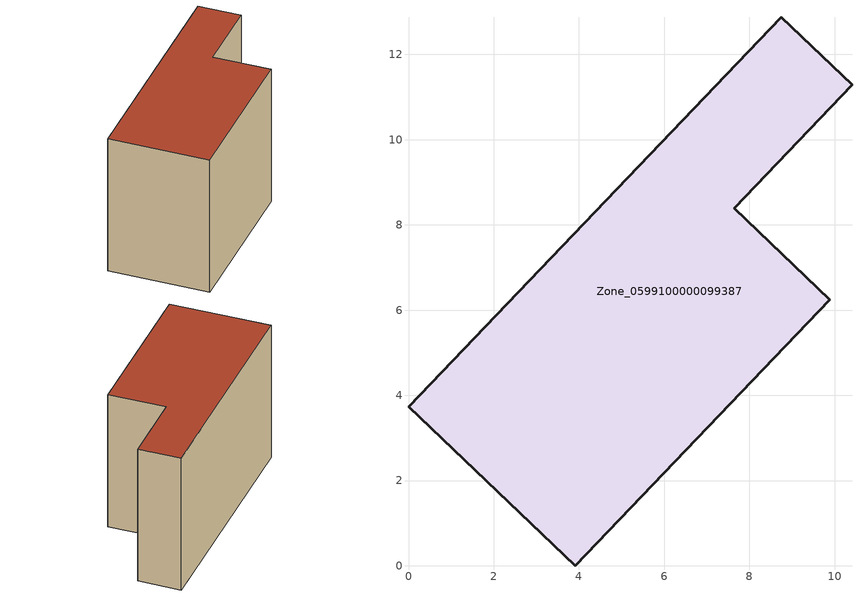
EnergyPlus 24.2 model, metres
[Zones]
Zone_0599100000099387
 floor ground (C_G): 0,3.74 8.75,12.88 10.41,11.29 7.65,8.39 9.89,6.25 3.91,0 z0
 wall outside (C_F): 3.91,0 9.89,6.25 7.65,8.39 10.41,11.29 8.75,12.88 0,3.74 3.91,0 z0:7.88
 roof outside (C_R): 8.75,12.88 0,3.74 3.91,0 9.89,6.25 7.65,8.39 10.41,11.29 z7.88
[BUILDING]
Pand.0599100000099387: North Axis=0; Terrain=City; Loads Convergence Tolerance Value=0.04; Temperature Convergence Tolerance Value=0.4; Solar Distribution=FullExterior; Maximum Number of Warmup Days=25; Minimum Number of Warmup Days=1
[Site:Location]
Rotterdam.The.Hague.AP_ZH_NLD Design_Conditions: Latitude=51.96; Longitude=4.45; Time Zone=1; Elevation=-4.5
[SITE:GROUNDTEMPERATURE:BUILDINGSURFACE]
18, 18, 18, 18, 18, 18, 18, 18, 18, 18, 18, 18
[MATERIAL] Thermal Absorptance=0.9; Solar Absorptance=0.7; Visible Absorptance=0.7
Name | Roughness | Thickness | Conductivity | Density | Specific Heat
G.TI.1975-1991 | MediumSmooth | 0.15 | 0.288461 | 540 | 1210
F.TI.1975-1991 | Rough | 0.3 | 0.230769 | 1920 | 840
R.TI.1975-1991 | MediumRough | 0.2 | 0.153846 | 1500 | 1000
[CONSTRUCTION]
C_G: G.TI.1975-1991
C_F: F.TI.1975-1991
C_R: R.TI.1975-1991
[ZONE]
Zone_0599100000099387: Type=1; Multiplier=1; Ceiling Height=Autocalculate; Volume=Autocalculate; Floor Area=autocalculate; Part of Total Floor Area=Yes
[ZONEINFILTRATION:DESIGNFLOWRATE]
Infil_Zone_0599100000099387: Zone or ZoneList or Space or SpaceList=Zone_0599100000099387; Schedule=AlwaysOn; Design Flow Rate Calculation Method=Flow/Area; Flow Rate per Floor Area=0.003; Constant Term Coefficient=1; Temperature Term Coefficient=0; Velocity Term Coefficient=0; Velocity Squared Term Coefficient=0
[HVACTEMPLATE:ZONE:IDEALLOADSAIRSYSTEM]
Zone_0599100000099387: Maximum Heating Supply Air Temperature=50; Minimum Cooling Supply Air Temperature=13; Maximum Heating Supply Air Humidity Ratio=0.0156; Minimum Cooling Supply Air Humidity Ratio=0.0077; Heating Limit=NoLimit; Cooling Limit=NoLimit; Dehumidification Control Type=ConstantSensibleHeatRatio; Cooling Sensible Heat Ratio=0.7; Dehumidification Setpoint=60; Humidification Control Type=None; Humidification Setpoint=30; Outdoor Air Method=None; Outdoor Air Flow Rate per Person=0.00944; Outdoor Air Flow Rate per Zone Floor Area=0; Outdoor Air Flow Rate per Zone=0; Demand Controlled Ventilation Type=None; Outdoor Air Economizer Type=NoEconomizer; Heat Recovery Type=None; Sensible Heat Recovery Effectiveness=0.7; Latent Heat Recovery Effectiveness=0.65
[ZONECONTROL:THERMOSTAT]
ThermostatControl_Zone_0599100000099387: Zone or ZoneList=Zone_0599100000099387; Control Type Schedule=DualSetpointControlType; Control 1=Thermostat_Zone_0599100000099387; Temperature Difference Between Cutout And Setpoint=0
[THERMOSTATSETPOINT:DUALSETPOINT]
Thermostat_Zone_0599100000099387: Heating Setpoint Temperature Schedule=HeatingSetpoint_Zone_0599100000099387; Cooling Setpoint Temperature Schedule=CoolingSetpoint_Zone_0599100000099387
[SCHEDULE:COMPACT]
HeatingSetpoint_Zone_0599100000099387: Through: 12/31, For: AllDays, Until: 24:00, 21
CoolingSetpoint_Zone_0599100000099387: Through: 12/31, For: AllDays, Until: 24:00, 24
DualSetpointControlType: Through: 12/31, For: AllDays, Until: 24:00, 4
AlwaysOn: Through: 12/31, For: AllDays, Until: 24:00, 1
